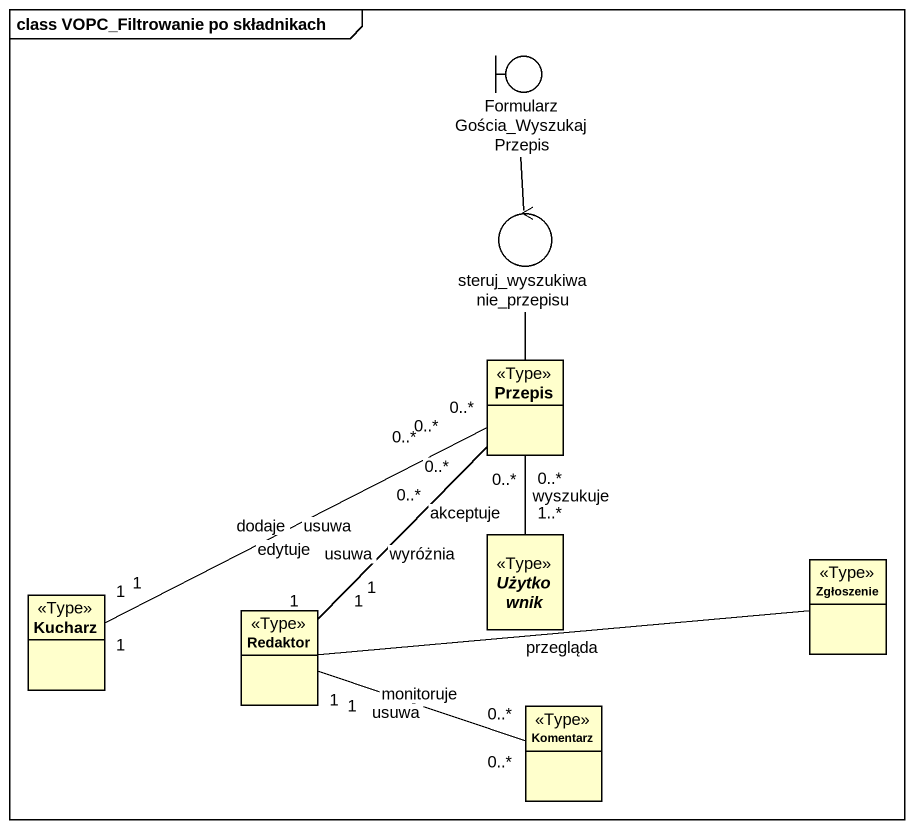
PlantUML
@startuml
mainframe class VOPC_Filtrowanie po składnikach
allowmixing
hide circle
hide empty members
boundary "FormularzGościa_WyszukajPrzepis" as FormularzGościa
control steruj_wyszukiwanie_przepisu
class Przepis <<Type>>
abstract class Użytkownik <<Type>>
class Kucharz <<Type>>
class Zgłoszenie <<Type>>
class Redaktor <<Type>>
class Komentarz <<Type>>
FormularzGościa -- steruj_wyszukiwanie_przepisu
steruj_wyszukiwanie_przepisu -- Przepis
Przepis "0..*" -- "1" Redaktor : akceptuje
Użytkownik "1..*" -up- "0..*" Przepis : wyszukuje
Kucharz "1" -right- "0..*" Przepis : usuwa
Kucharz "1" -right- "0..*" Przepis : dodaje
Kucharz "1" -right- "0..*" Przepis : edytuje
Redaktor "1" -up- "0..*" Przepis : wyróżnia
Redaktor "1" -up- "0..*" Przepis : usuwa
Redaktor -right- Zgłoszenie : przegląda
Redaktor "1" -right- "0..*" Komentarz : monitoruje
Redaktor -right- Komentarz
Redaktor "1" -right- "0..*" Komentarz : usuwa
@enduml
